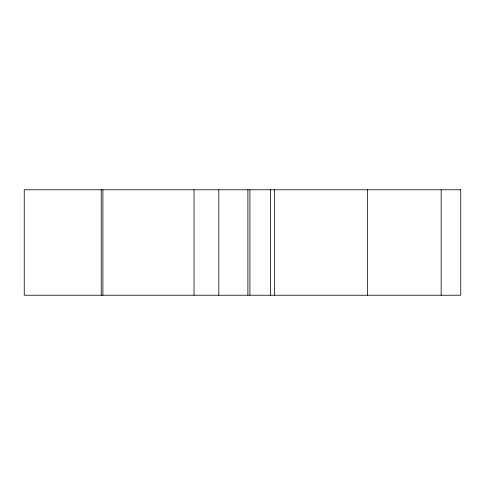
<?xml version="1.0" encoding="UTF-8"?>
<svg xmlns="http://www.w3.org/2000/svg" width="485" height="485" viewBox="0 0 485 485"><rect width="100%" height="100%" fill="white"/><g stroke="black" fill="none" stroke-linecap="round" stroke-linejoin="round"><path stroke-width="0.73" d="M441.15 189.774L441.15 295.226M367.509 189.774L367.509 295.226M274.358 189.774L274.358 295.226M270.4 189.774L270.4 295.226M249.92 189.774L249.92 295.226M247.902 189.774L247.902 295.226M218.814 189.774L218.814 295.226M194.03 189.774L194.03 295.226M102.899 189.774L102.899 295.226M101.232 189.774L101.232 295.226M460.75 189.774L24.25 189.774L24.25 295.226L460.75 295.226L460.75 189.774"/></g></svg>
